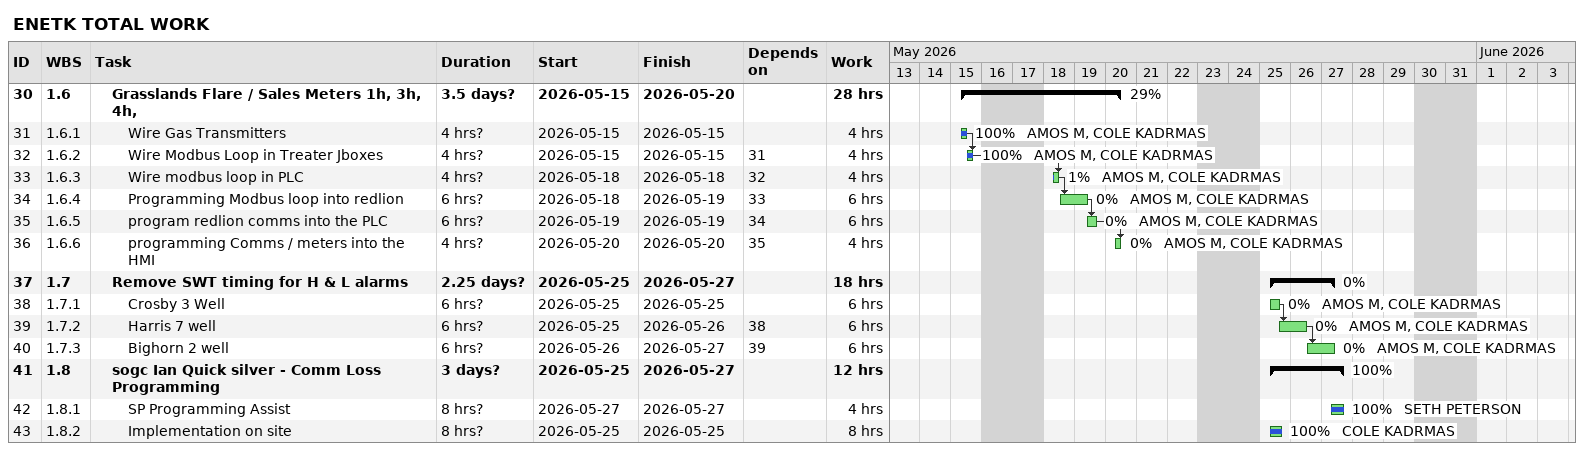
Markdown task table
ENETK TOTAL WORK

| ID | WBS | Task | Duration | Start | Finish | Predecessors | Resources | % complete | Work (h) |
|---|---|---|---|---|---|---|---|---|---|
| 30 | 1.6 | **Grasslands Flare / Sales Meters 1h, 3h, 4h,** | 3.5d? | 2026-05-15 | 2026-05-20 |  |  | 29 | 28 |
| 31 | 1.6.1 | Wire Gas Transmitters | 4h? | 2026-05-15 | 2026-05-15 |  | AMOS M, COLE KADRMAS | 100 | 4 |
| 32 | 1.6.2 | Wire Modbus Loop in Treater Jboxes | 4h? | 2026-05-15 | 2026-05-15 | 31 | AMOS M, COLE KADRMAS | 100 | 4 |
| 33 | 1.6.3 | Wire modbus loop in PLC | 4h? | 2026-05-18 | 2026-05-18 | 32 | AMOS M, COLE KADRMAS | 1 | 4 |
| 34 | 1.6.4 | Programming Modbus loop into redlion | 6h? | 2026-05-18 | 2026-05-19 | 33 | AMOS M, COLE KADRMAS | 0 | 6 |
| 35 | 1.6.5 | program redlion comms into the PLC | 6h? | 2026-05-19 | 2026-05-19 | 34 | AMOS M, COLE KADRMAS | 0 | 6 |
| 36 | 1.6.6 | programming Comms / meters into the HMI | 4h? | 2026-05-20 | 2026-05-20 | 35 | AMOS M, COLE KADRMAS | 0 | 4 |
| 37 | 1.7 | **Remove SWT timing for H & L alarms** | 2.25d? | 2026-05-25 | 2026-05-27 |  |  | 0 | 18 |
| 38 | 1.7.1 | Crosby 3 Well | 6h? | 2026-05-25 | 2026-05-25 |  | AMOS M, COLE KADRMAS | 0 | 6 |
| 39 | 1.7.2 | Harris 7 well | 6h? | 2026-05-25 | 2026-05-26 | 38 | AMOS M, COLE KADRMAS | 0 | 6 |
| 40 | 1.7.3 | Bighorn 2 well | 6h? | 2026-05-26 | 2026-05-27 | 39 | AMOS M, COLE KADRMAS | 0 | 6 |
| 41 | 1.8 | **sogc Ian Quick silver - Comm Loss Programming** | 3d? | 2026-05-25 | 2026-05-27 |  |  | 100 | 12 |
| 42 | 1.8.1 | SP Programming Assist | 8h? | 2026-05-27 | 2026-05-27 |  | SETH PETERSON | 100 | 4 |
| 43 | 1.8.2 | Implementation on site | 8h? | 2026-05-25 | 2026-05-25 |  | COLE KADRMAS | 100 | 8 |
